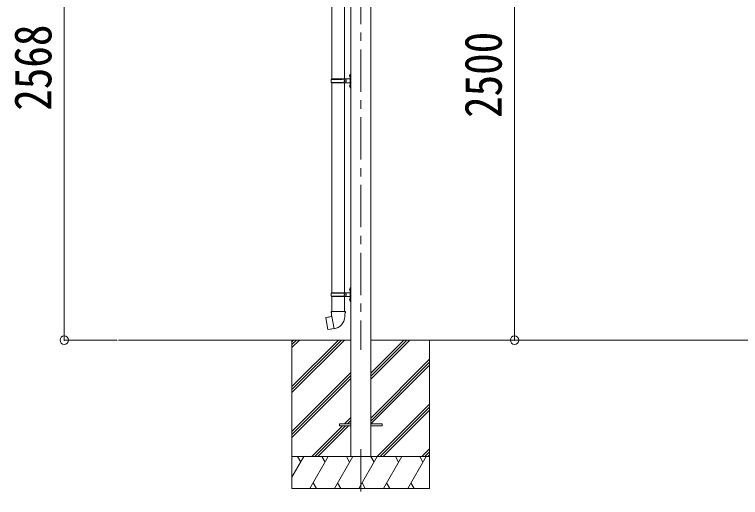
# Model space of a CAD drawing. Units: millimetres at full size, sheet at 1:40. Extents: x -11243 to 11243, y -7760 to 7760.
# Drawn here: x 993 to 4420, y -4592 to -2310 of the extents above; entities that cross this region are included whole.
import ezdxf
from ezdxf.enums import TextEntityAlignment as Align

# ---------------------------------------------------------------- set-up
doc = ezdxf.new("R2010")
doc.units = ezdxf.units.MM
doc.header["$LTSCALE"] = 40
doc.header["$PDMODE"] = 32
doc.header["$PDSIZE"] = 40
doc.linetypes.add('CHAIN1', pattern=[8, 5, -1, 1, -1])
for name, color, linetype, lineweight in [('0-0_0', 7, 'Continuous', 9), ('0-1_本体', 5, 'CHAIN1', 9), ('0-3_ELV2', 4, 'Continuous', 9), ('0-6_OTH_LINE', 6, 'Continuous', 9), ('0-9_OUTLINE', 7, 'Continuous', 9)]:
    doc.layers.add(name, color=color, linetype=linetype, lineweight=lineweight)
doc.styles.add('ＭＳ ゴシック', font='')
doc.styles.get('ＭＳ ゴシック').set_extended_font_data('MS Gothic')

msp = doc.modelspace()

# ---------------------------------------------------------------- linework, layer by layer
at = {"layer": '0-0_0'}
for p, q in [((1484.22, -3848.68), (2581.35, -3848.68)), ((2302.85, -3848.68), (2302.85, -4548.68)), ((2302.85, -4067.66), (2521.83, -3848.68)), ((2302.85, -4081.8), (2535.97, -3848.68)), ((2302.85, -4095.95), (2550.11, -3848.68)), ((2302.85, -3883.82), (2337.98, -3848.68)), ((2302.85, -3869.67), (2323.84, -3848.68)), ((2302.85, -3855.53), (2309.69, -3848.68)), ((2674.35, -4032.81), (2858.48, -3848.68)), ((2674.35, -4018.67), (2844.34, -3848.68)), ((2674.35, -4004.53), (2830.19, -3848.68)), ((2674.35, -3848.68), (5481.35, -3848.68)), ((2952.85, -3848.68), (2952.85, -4548.68)), ((2674.35, -4216.66), (2952.85, -3938.16)), ((2674.35, -4230.8), (2952.85, -3952.31)), ((2675.11, -4244.18), (2952.85, -3966.45)), ((2302.85, -4279.79), (2581.35, -4001.3)), ((2302.85, -4293.94), (2581.35, -4015.44)), ((2302.85, -4308.08), (2581.35, -4029.58)), ((2704.45, -4398.68), (2952.85, -4150.29)), ((2718.6, -4398.68), (2952.85, -4164.44)), ((2732.74, -4398.68), (2952.85, -4178.58)), ((2550.59, -4244.18), (2581.35, -4213.43)), ((2564.73, -4244.18), (2581.35, -4227.57)), ((2396.09, -4398.68), (2541.59, -4253.18)), ((2410.23, -4398.68), (2555.73, -4253.18)), ((2424.37, -4398.68), (2569.87, -4253.18)), ((2916.59, -4398.68), (2952.85, -4362.43)), ((2930.73, -4398.68), (2952.85, -4376.57)), ((2302.85, -4398.68), (2952.85, -4398.68)), ((2302.85, -4495.94), (2358.99, -4398.68)), ((2343.99, -4424.66), (2328.99, -4398.68)), ((2387.86, -4548.68), (2474.46, -4398.68)), ((2459.46, -4424.67), (2444.46, -4398.68)), ((2503.33, -4548.68), (2589.93, -4398.68)), ((2574.93, -4424.67), (2559.93, -4398.68)), ((2618.8, -4548.68), (2705.4, -4398.68)), ((2690.4, -4424.67), (2675.4, -4398.68)), ((2734.27, -4548.68), (2820.87, -4398.68)), ((2805.87, -4424.67), (2790.87, -4398.68)), ((2849.74, -4548.68), (2936.35, -4398.68)), ((2906.34, -4398.68), (2921.34, -4424.67)), ((2944.87, -4398.68), (2952.85, -4390.71)), ((2402.86, -4522.7), (2417.86, -4548.68)), ((2518.33, -4522.7), (2533.33, -4548.68)), ((2633.8, -4522.7), (2648.8, -4548.68)), ((2749.27, -4522.7), (2764.27, -4548.68)), ((2864.74, -4522.71), (2879.74, -4548.68)), ((2302.85, -4548.68), (2952.85, -4548.68))]:
    msp.add_line(p, q, dxfattribs=at)
at = {"layer": '0-1_本体'}
for p, q in [((2627.85, -1195.26), (2627.85, -3894.54)), ((2627.85, -4362.55), (2627.85, -4591.56))]:
    msp.add_line(p, q, dxfattribs=at)
at = {"layer": '0-3_ELV2'}
for p, q in [((2581.35, -4398.68), (2581.35, -1226.41)), ((2674.35, -4398.68), (2674.35, -1226.41)), ((2527.85, -4244.18), (2581.35, -4244.18)), ((2727.85, -4244.18), (2674.35, -4244.18))]:
    msp.add_line(p, q, dxfattribs=at)
for points in [[(2527.85, -4244.18), (2527.85, -4253.18), (2581.35, -4253.18)], [(2727.85, -4244.18), (2727.85, -4253.18), (2674.35, -4253.18)]]:
    msp.add_lwpolyline(points, dxfattribs=at)
at = {"layer": '0-6_OTH_LINE'}
for p, q in [((1227.8, -3848.68), (1227.8, -1280.79)), ((3353.85, -3848.68), (3353.85, -1348.68)), ((1227.8, -3848.68), (1477.8, -3848.68)), ((3353.85, -3848.68), (2724.35, -3848.68))]:
    msp.add_line(p, q, dxfattribs=at)
for p in [(1227.8, -3848.68), (3353.85, -3848.68)]:
    msp.add_point(p, dxfattribs=at)
at = {"layer": '0-9_OUTLINE'}
for p, q in [((2491.36, -1622.74), (2491.36, -2614.71)), ((2551.36, -1622.74), (2551.36, -2614.71)), ((2575.05, -2597.56), (2577.09, -2598.56)), ((2576.32, -2595.56), (2576.95, -2595.56)), ((2576.32, -2595.56), (2576.32, -2603.86)), ((2576.32, -2603.86), (2576.95, -2603.86)), ((2576.95, -2595.56), (2577.35, -2595.96)), ((2577.09, -2598.56), (2577.71, -2599.71)), ((2577.35, -2591.71), (2580.35, -2590.21)), ((2577.35, -2591.71), (2577.35, -2655.71)), ((2580.35, -2590.21), (2580.35, -2657.21)), ((2580.35, -2590.21), (2581.35, -2590.21)), ((2581.35, -2590.21), (2581.35, -2657.21)), ((2488.38, -2616.71), (2538.71, -2616.71)), ((2488.38, -2630.71), (2538.71, -2630.71)), ((2489.38, -2614.71), (2575.38, -2614.71)), ((2489.38, -2614.71), (2489.38, -2616.71)), ((2489.38, -2632.71), (2489.38, -2630.71)), ((2489.38, -2632.71), (2575.38, -2632.71)), ((2491.36, -2632.71), (2491.36, -3624.68)), ((2548.38, -2614.71), (2548.38, -2619.21)), ((2548.38, -2619.21), (2550.38, -2619.21)), ((2548.38, -2632.71), (2548.38, -2628.21)), ((2548.38, -2628.21), (2550.38, -2628.21)), ((2550.38, -2619.21), (2550.38, -2628.21)), ((2551.36, -2632.71), (2551.36, -3624.68)), ((2556.35, -2614.71), (2556.35, -2632.71)), ((2556.35, -2619.21), (2559.35, -2619.21)), ((2556.35, -2628.21), (2559.35, -2628.21)), ((2559.35, -2619.21), (2559.35, -2628.21)), ((2575.05, -2645.56), (2577.09, -2646.56)), ((2576.32, -2643.56), (2576.95, -2643.56)), ((2576.32, -2643.56), (2576.32, -2651.86)), ((2576.32, -2651.86), (2576.95, -2651.86)), ((2576.95, -2643.56), (2576.95, -2651.86)), ((2576.95, -2643.56), (2577.35, -2643.96)), ((2576.95, -2651.86), (2577.35, -2651.46)), ((2577.09, -2646.56), (2577.71, -2647.71)), ((2577.35, -2655.71), (2580.35, -2657.21)), ((2580.35, -2657.21), (2581.35, -2657.21)), ((2488.38, -3626.68), (2538.71, -3626.68)), ((2489.38, -3624.68), (2575.38, -3624.68)), ((2489.38, -3624.68), (2489.38, -3626.68)), ((2548.38, -3624.68), (2548.38, -3629.18)), ((2548.38, -3629.18), (2550.38, -3629.18)), ((2550.38, -3629.18), (2550.38, -3638.18)), ((2556.35, -3624.68), (2556.35, -3642.68)), ((2556.35, -3629.18), (2559.35, -3629.18)), ((2559.35, -3629.18), (2559.35, -3638.18)), ((2575.05, -3607.53), (2577.09, -3608.53)), ((2576.32, -3605.53), (2576.95, -3605.53)), ((2576.32, -3605.53), (2576.32, -3613.83)), ((2576.32, -3613.83), (2576.95, -3613.83)), ((2576.95, -3605.53), (2577.35, -3605.93)), ((2577.09, -3608.53), (2577.71, -3609.68)), ((2577.35, -3601.68), (2580.35, -3600.18)), ((2577.35, -3601.68), (2577.35, -3665.68)), ((2580.35, -3600.18), (2580.35, -3667.18)), ((2580.35, -3600.18), (2581.35, -3600.18)), ((2581.35, -3600.18), (2581.35, -3667.18)), ((2488.38, -3640.68), (2538.71, -3640.68)), ((2489.38, -3642.68), (2489.38, -3640.68)), ((2489.38, -3642.68), (2575.38, -3642.68)), ((2491.37, -3642.68), (2491.37, -3713.68)), ((2548.38, -3642.68), (2548.38, -3638.18)), ((2548.38, -3638.18), (2550.38, -3638.18)), ((2551.37, -3642.68), (2551.37, -3713.68)), ((2556.35, -3638.18), (2559.35, -3638.18)), ((2575.05, -3655.53), (2577.09, -3656.53)), ((2576.32, -3653.53), (2576.95, -3653.53)), ((2576.32, -3653.53), (2576.32, -3661.83)), ((2576.32, -3661.83), (2576.95, -3661.83)), ((2576.95, -3653.53), (2576.95, -3661.83)), ((2576.95, -3653.53), (2577.35, -3653.93)), ((2576.95, -3661.83), (2577.35, -3661.43)), ((2577.09, -3656.53), (2577.71, -3657.68)), ((2577.35, -3665.68), (2580.35, -3667.18)), ((2580.35, -3667.18), (2581.35, -3667.18)), ((2489.67, -3713.68), (2487.52, -3714.46)), ((2487.52, -3714.46), (2487.52, -3718.08)), ((2487.52, -3718.08), (2489.77, -3718.9)), ((2553.37, -3713.68), (2489.67, -3713.68)), ((2489.67, -3713.68), (2490.02, -3733.68)), ((2490.02, -3733.68), (2491.37, -3735.68)), ((2491.37, -3735.68), (2491.34, -3735.69)), ((2551.71, -3735.62), (2551.64, -3737.79)), ((2553.03, -3733.68), (2551.71, -3735.62)), ((2553.37, -3713.68), (2553.03, -3733.68)), ((2555.52, -3718.08), (2553.28, -3718.9)), ((2553.37, -3713.68), (2555.52, -3714.46)), ((2555.5, -3714.46), (2555.5, -3718.08)), ((2463.06, -3742.13), (2462.26, -3743.3)), ((2462.26, -3743.3), (2471.88, -3797.86)), ((2490.93, -3736.88), (2463.06, -3742.13)), ((2475.81, -3739.53), (2475.59, -3739.77)), ((2501.29, -3794.18), (2491.15, -3736.7)), ((2491.18, -3735.88), (2491.18, -3736.59)), ((2485.9, -3796.77), (2485.62, -3796.62)), ((2501.59, -3794.94), (2501.35, -3794.28))]:
    msp.add_line(p, q, dxfattribs=at)
for points in [[(2575.05, -2601.86), (2577.09, -2600.86), (2577.71, -2599.71)], [(2576.95, -2595.56), (2576.95, -2603.86), (2577.35, -2603.46)], [(2575.05, -2649.86), (2577.09, -2648.86), (2577.71, -2647.71)], [(2575.05, -3611.83), (2577.09, -3610.83), (2577.71, -3609.68)], [(2576.95, -3605.53), (2576.95, -3613.83), (2577.35, -3613.43)], [(2575.05, -3659.83), (2577.09, -3658.83), (2577.71, -3657.68)], [(2478.05, -3739.31), (2477.77, -3739.16), (2475.81, -3739.53)], [(2501.02, -3794.09), (2473.04, -3798.68), (2471.88, -3797.86)], [(2488.09, -3796.21), (2487.87, -3796.45), (2485.9, -3796.77)]]:
    msp.add_lwpolyline(points, dxfattribs=at)
for centre, radius, start, end in [((2580.65, -2599.71), 6, 136.21765, 223.78235), ((2537.13, -2623.71), 49.25, 171.82876, 180.00002), ((2537.13, -2623.71), 49.25, 180.00002, 188.17127), ((2538.71, -2614.71), 2, 270, 359.99998), ((2538.71, -2632.71), 2, 0.00005, 90.00004), ((2575.35, -2612.71), 2, 270, 359.99998), ((2575.35, -2634.71), 2, 0.00005, 90.00004), ((2580.65, -2647.71), 6, 136.21765, 223.78235), ((2537.13, -3633.68), 49.25, 171.82876, 180.00002), ((2538.71, -3624.68), 2, 270, 359.99998), ((2580.65, -3609.68), 6, 136.21765, 223.78235), ((2575.35, -3622.68), 2, 270, 359.99998), ((2537.13, -3633.68), 49.25, 180.00002, 188.17127), ((2538.71, -3642.68), 2, 0.00005, 90.00004), ((2580.65, -3657.68), 6, 136.21765, 223.78235), ((2575.35, -3644.68), 2, 0.00005, 90.00004), ((2491.38, -3735.88), 0.2, 100, 180), ((2490.88, -3736.59), 0.3, 280.66842, 0), ((2491.37, -3735.68), 60.3, 279.96938, 358), ((2501.07, -3794.38), 0.3, 20, 99.33158), ((2501.78, -3794.87), 0.2, 200, 279.96938)]:
    msp.add_arc(centre, radius, start, end, dxfattribs=at)

# ---------------------------------------------------------------- texts
at = {"layer": '0-6_OTH_LINE', "color": 7, "style": 'ＭＳ ゴシック', "width": 0.85}
for s, p in [('2568', (1219.8, -2764.74)), ('2500', (3345.85, -2798.68))]:
    msp.add_text(s, height=176, rotation=90, dxfattribs=at).set_placement(p, align=Align.BOTTOM_LEFT)

doc.saveas('drawing.dxf')
